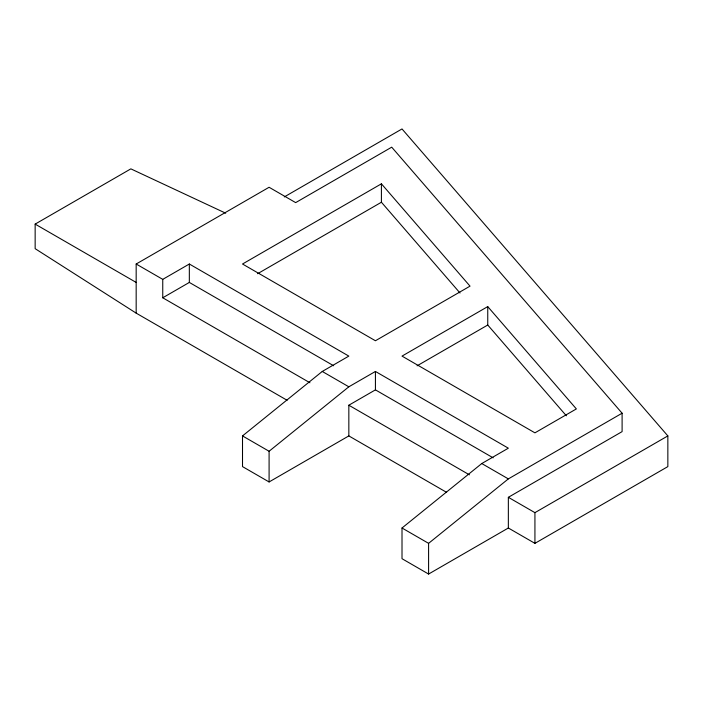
<?xml version="1.0" encoding="UTF-8"?>
<svg xmlns="http://www.w3.org/2000/svg" width="703" height="703" viewBox="0 0 703 703"><rect width="100%" height="100%" fill="white"/><g stroke="black" fill="none" stroke-linecap="round" stroke-linejoin="round"><path stroke-width="1.05" d="M446.633 492.372L348.837 435.913L269.091 481.959L242.509 466.607L242.509 435.913L322.255 371.456L348.837 356.105L189.335 264.012L162.753 279.363L136.171 264.012L136.171 313.134L287.132 400.288M269.091 481.959L269.091 451.264L348.837 386.799L375.428 371.456L508.348 448.189L481.766 463.541L402.011 528.006L402.011 558.7L428.593 574.052L508.348 528.006L534.93 543.349L667.85 466.607L667.85 435.913L402.011 128.948L284.284 196.919M428.593 574.052L428.593 543.349L508.348 478.892L622.102 413.215L391.712 147.173L295.673 202.622L269.091 187.27L136.171 264.012M136.171 313.134L35.15 248.669L35.15 224.108L130.855 168.861L225.707 213.194M162.753 279.363L162.753 297.782L189.335 282.43L333.653 365.753M381.413 183.817L242.509 264.012L375.428 340.753L470.026 286.139L381.413 183.817L381.413 202.236L460.017 293.002M257.623 273.704L381.413 202.236M487.75 306.605L402.011 356.105L534.93 432.846L576.363 408.926L487.75 306.605L487.75 325.023L566.354 415.789M348.837 435.913L348.837 405.218L375.428 389.866L493.155 457.838M417.081 365.815L487.75 325.023M508.348 528.006L508.348 497.311L622.102 431.624L622.102 413.215M508.348 497.311L534.93 512.654L667.85 435.913M322.255 371.456L348.837 386.799M481.766 463.541L508.348 478.892M35.15 224.108L136.171 282.43M162.753 297.782L309.918 382.748M348.837 405.218L469.419 474.833M242.509 435.913L269.091 451.264M402.011 528.006L428.593 543.349M534.93 512.654L534.93 543.349M375.428 371.456L375.428 389.866M189.335 264.012L189.335 282.43"/></g></svg>
